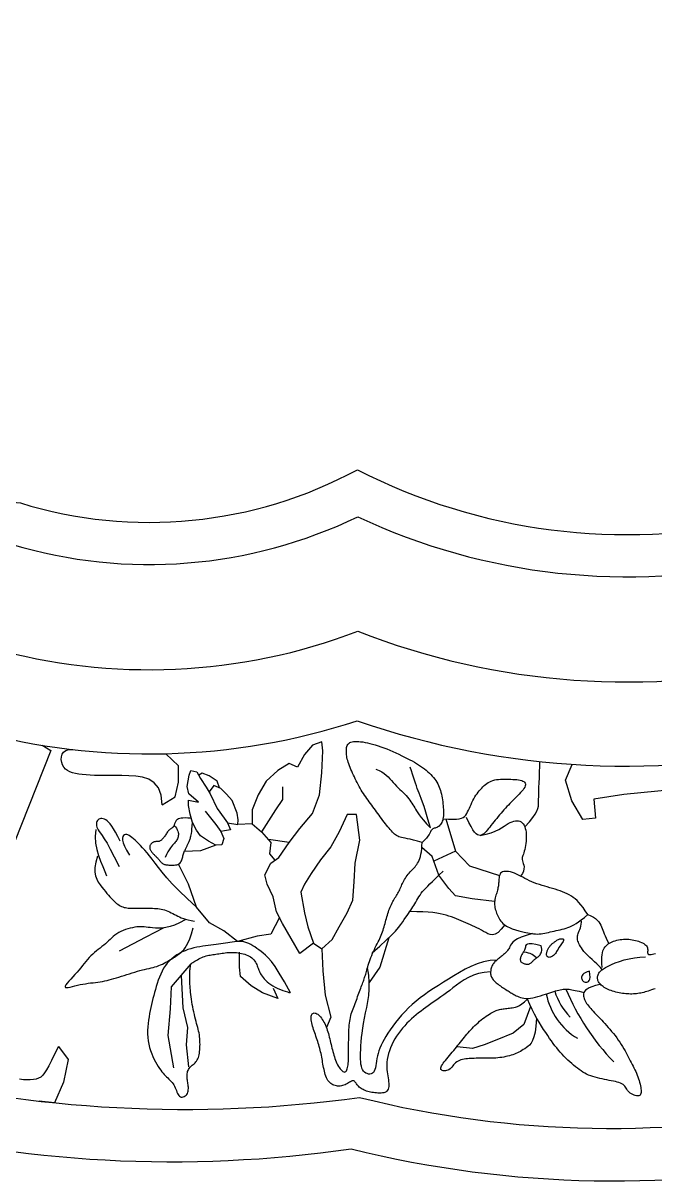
# Model space of a CAD drawing. Extents: x -66030 to 95157, y -13132 to 45879.
# Drawn here: x 25590 to 25891, y 13133 to 13683 of the extents above; entities that cross this region are included whole.
import ezdxf

# ---------------------------------------------------------------- set-up
doc = ezdxf.new("R2010")
doc.units = 0
doc.header["$LTSCALE"] = 100
doc.header["$MEASUREMENT"] = 0
for name, color, linetype in [('3', 11, 'CONTINUOUS'), ('4', 121, 'CONTINUOUS'), ('7', 105, 'CONTINUOUS')]:
    doc.layers.add(name, color=color, linetype=linetype)

# ---------------------------------------------------------------- blocks, each defined once
blk = doc.blocks.new('窗-064')
at = {"layer": '3'}
for points in [[(379.11, 1460.02, 0.125096), (82.51, 1540.83, 0.246226), (-582.47, 1150.55, 0.263392), (-638.54, 530.87, 0.244254), (-189.37, 119.63, 0.094728), (40.45, 107.47, 0.229302), (460.49, 195.21, 0.299851), (744.37, 931.32, 0.257018), (480.15, 1211.55, 0.245877)], [(258.21, 275.66, 0.056171), (374.67, 329.94, 0.100571), (525.28, 505.18, 0.264454), (554.96, 903.36, 0.241063), (298.76, 1092.72, -0.456969), (268.04, 1157.7, 0.370609), (239.49, 1323.16, 0.165573), (66.06, 1355.1, 0.181697), (-310.31, 1189.25, 0.216134), (-501.54, 799.61, 0.12446), (-434.82, 522.55, 0.140784), (-236.16, 321.06, 0.124254), (-143.2, 281.96, 0.146763), (39.28, 286.51, 0.143216)], [(227.97, 381.57, 0.05011), (312.04, 420.63, 0.099746), (431.49, 562.89, 0.267512), (456, 855.31, 0.244076), (277.18, 984.76, -0.494799), (172.3, 1212.21, 0.306539), (173.76, 1233.26, 0.151695), (77.53, 1245.54, 0.187203), (-236.76, 1107.29, 0.218426), (-391.56, 797.3, 0.123451), (-337.83, 574.45, 0.145516), (-174.96, 412.93, 0.15666), (-120.87, 390.01, 0.201741), (39.36, 405.81, 0.174671)]]:
    blk.add_lwpolyline(points, format="xyb", close=True, dxfattribs=at)
for points in [[(18.56, 180.88), (11.95, 175.93), (3.7, 190.23), (0.94, 195.73), (-0.71, 202.87), (-3.46, 208.92), (-4.56, 213.32), (-4.56, 213.32), (-1.81, 218.82), (2.04, 221.57), (7, 228.72), (11.95, 235.31), (18.01, 242.46), (21.31, 251.26), (22.41, 261.71), (22.96, 272.15), (22.41, 276.55), (18.01, 274.9), (14.16, 270.5), (10.85, 264.46), (7, 266.11), (1.49, 262.81), (-4.01, 257.86), (-7.86, 251.26), (-10.62, 244.11), (-10.62, 237.51), (-6.21, 233.67), (-1.81, 228.72), (-2.36, 223.22), (0.12, 220.19)], [(70.12, 228.68), (67.92, 229.32), (66.06, 229.81), (64.5, 230.18), (63.2, 230.45), (62.11, 230.65), (61.19, 230.81), (60.42, 230.96), (59.74, 231.13), (59.13, 231.34), (58.56, 231.6), (58.02, 231.9), (57.51, 232.25), (57.02, 232.66), (56.54, 233.11), (56.04, 233.61), (55.54, 234.17), (55.01, 234.77), (54.45, 235.42), (53.88, 236.11), (53.3, 236.84), (52.7, 237.59), (52.1, 238.37), (51.49, 239.16), (50.89, 239.97), (50.29, 240.78), (49.7, 241.59), (49.11, 242.41), (48.52, 243.22), (47.93, 244.03), (47.35, 244.84), (46.77, 245.64), (46.19, 246.43), (45.61, 247.22), (45.03, 247.99), (44.45, 248.77), (43.89, 249.54), (43.32, 250.32), (42.77, 251.11), (42.23, 251.91), (41.71, 252.73), (41.2, 253.57), (40.7, 254.43), (40.22, 255.3), (39.74, 256.18), (39.28, 257.08), (38.83, 257.98), (38.38, 258.89), (37.95, 259.8), (37.51, 260.71), (37.09, 261.62), (36.68, 262.52), (36.29, 263.41), (35.93, 264.28), (35.59, 265.13), (35.28, 265.96), (35.01, 266.77), (34.79, 267.54), (34.6, 268.28), (34.44, 268.99), (34.32, 269.68), (34.23, 270.34), (34.17, 270.98), (34.14, 271.59), (34.13, 272.18), (34.14, 272.75), (34.18, 273.29), (34.25, 273.81), (34.37, 274.29), (34.54, 274.74), (34.76, 275.15), (35.04, 275.51), (35.4, 275.83), (35.83, 276.09), (36.34, 276.3), (36.93, 276.47), (37.59, 276.58), (38.32, 276.64), (39.12, 276.66), (39.99, 276.63), (40.93, 276.55), (41.94, 276.42), (43.01, 276.24), (44.14, 276.02), (45.33, 275.75), (46.57, 275.43), (47.86, 275.06), (49.19, 274.64), (50.56, 274.17), (51.96, 273.65), (53.39, 273.08), (54.84, 272.48), (56.28, 271.86), (57.71, 271.21), (59.11, 270.56), (60.47, 269.9), (61.79, 269.25), (63.04, 268.62), (64.24, 267.99), (65.38, 267.38), (66.47, 266.77), (67.51, 266.15), (68.5, 265.54), (69.45, 264.91), (70.36, 264.28), (71.24, 263.63), (72.07, 262.97), (72.87, 262.29), (73.62, 261.6), (74.33, 260.9), (74.99, 260.19), (75.61, 259.48), (76.17, 258.75), (76.69, 258.03), (77.15, 257.29), (77.57, 256.54), (77.95, 255.78), (78.29, 255), (78.59, 254.19), (78.86, 253.37), (79.1, 252.51), (79.32, 251.63), (79.51, 250.72), (79.68, 249.8), (79.82, 248.86), (79.95, 247.93), (80.05, 247.01), (80.14, 246.1), (80.21, 245.22), (80.26, 244.36), (80.3, 243.54), (80.31, 242.75), (80.3, 241.99), (80.26, 241.27), (80.19, 240.58), (80.08, 239.92), (79.93, 239.31), (79.75, 238.72), (79.52, 238.18), (79.26, 237.68), (78.97, 237.23), (78.65, 236.82), (78.31, 236.47), (77.94, 236.17), (77.55, 235.93), (77.15, 235.76), (76.75, 235.62), (76.34, 235.5), (75.94, 235.39), (75.56, 235.26), (75.2, 235.09), (74.88, 234.86), (74.59, 234.55), (74.35, 234.15), (74.11, 233.65), (73.83, 233.06), (73.45, 232.37), (72.94, 231.58), (72.25, 230.71), (71.32, 229.74), (70.12, 228.68)], [(-110.49, 274.86), (-106.4, 272.31), (-169.02, 114.98)], [(-53.38, 246.55), (-53.86, 251.12), (-55.2, 254.56), (-57.24, 257.03), (-59.83, 258.68), (-62.8, 259.68), (-66.02, 260.19), (-69.31, 260.38), (-72.54, 260.41), (-75.56, 260.41), (-78.36, 260.42), (-80.97, 260.44), (-83.38, 260.48), (-85.62, 260.54), (-87.7, 260.63), (-89.63, 260.76), (-91.43, 260.92), (-93.11, 261.14), (-94.65, 261.43), (-96.06, 261.8), (-97.32, 262.27), (-98.44, 262.85), (-99.39, 263.57), (-100.17, 264.45), (-100.78, 265.49), (-101.19, 266.7), (-101.39, 268.01), (-101.33, 269.33), (-100.97, 270.56), (-100.29, 271.62), (-99.23, 272.41), (-97.78, 272.84), (-95.88, 272.83)], [(-53.38, 246.55), (-47.21, 250.4), (-45.67, 257.33), (-45.67, 265.03), (-51.62, 270.85)], [(74.07, 235.6), (72.91, 239.76), (71.92, 243.1), (71.08, 245.77), (70.36, 247.87), (69.73, 249.54), (69.19, 250.89), (68.71, 252.07), (68.26, 253.17), (67.83, 254.32), (67.41, 255.54), (66.98, 256.83), (66.54, 258.19), (66.07, 259.63), (65.58, 261.15), (65.04, 262.75), (64.44, 264.45)], [(118.95, 236.15), (121.14, 238.47), (122.78, 240.45), (123.96, 242.15), (124.74, 243.6), (125.22, 244.85), (125.47, 245.93), (125.56, 246.89), (125.57, 247.78), (125.57, 248.62), (125.57, 249.44), (125.58, 250.25), (125.59, 251.05), (125.6, 251.85), (125.62, 252.68), (125.65, 253.52), (125.68, 254.4), (125.73, 255.34), (125.78, 256.36), (125.84, 257.53), (125.91, 258.88), (125.97, 260.47), (126.03, 262.33), (126.09, 264.53), (126.14, 267.1)], [(196.78, 254.51), (166.13, 251.52), (151.87, 249.27), (152.62, 240.28), (146.62, 239.53), (141.36, 248.52), (138.36, 258.27), (141.51, 265.78)], [(-32.95, 243.56), (-27.94, 237.15), (-25.53, 233.94), (-24.13, 230.54), (-25.13, 227.53), (-27.94, 227.33), (-31.35, 229.33), (-35.16, 231.74), (-37.17, 234.54), (-38.97, 238.15), (-40.18, 242.16), (-40.98, 246.16), (-40.98, 248.77), (-36.16, 247.77), (-40.78, 251.77), (-41.58, 255.18), (-40.58, 260.59), (-39.77, 262.79), (-36.97, 262.19), (-35.16, 258.99), (-32.55, 254.98), (-30.55, 251.77), (-27.34, 244.76), (-23.93, 240.15), (-22.32, 237.95), (-20.92, 234.74), (-23.73, 234.14), (-25.53, 233.94)], [(-26.13, 254.62), (-27.34, 257.78), (-31.15, 260.39), (-34.36, 261.59), (-36.06, 260.59)], [(48.18, 263.45), (49.69, 262.89), (50.99, 262.23), (52.13, 261.49), (53.13, 260.67), (54.02, 259.81), (54.84, 258.93), (55.62, 258.03), (56.39, 257.15), (57.18, 256.3), (57.98, 255.47), (58.79, 254.67), (59.59, 253.89), (60.38, 253.12), (61.14, 252.37), (61.87, 251.64), (62.56, 250.91), (63.2, 250.19), (63.79, 249.47), (64.34, 248.75), (64.86, 248.04), (65.34, 247.32), (65.8, 246.6), (66.24, 245.88), (66.66, 245.16), (67.07, 244.43), (67.53, 243.65), (68.09, 242.77), (68.79, 241.77), (69.68, 240.59), (70.83, 239.2), (72.27, 237.55), (74.07, 235.6)], [(80.08, 239.92), (82.69, 239.74), (84.82, 239.67), (86.52, 239.72), (87.85, 239.89), (88.89, 240.17), (89.7, 240.57), (90.34, 241.06), (90.87, 241.67), (91.35, 242.37), (91.8, 243.15), (92.22, 244), (92.63, 244.89), (93.03, 245.82), (93.44, 246.75), (93.85, 247.68), (94.28, 248.59), (94.74, 249.46), (95.22, 250.29), (95.73, 251.08), (96.26, 251.83), (96.8, 252.55), (97.36, 253.23), (97.93, 253.89), (98.51, 254.51), (99.1, 255.11), (99.7, 255.68), (100.31, 256.2), (100.95, 256.69), (101.62, 257.13), (102.32, 257.52), (103.06, 257.86), (103.85, 258.14), (104.68, 258.36), (105.55, 258.53), (106.46, 258.64), (107.4, 258.72), (108.36, 258.76), (109.34, 258.77), (110.34, 258.76), (111.34, 258.74), (112.33, 258.7), (113.32, 258.66), (114.27, 258.6), (115.18, 258.51), (116.03, 258.4), (116.81, 258.26), (117.5, 258.07), (118.08, 257.85), (118.55, 257.57), (118.9, 257.25), (119.14, 256.88), (119.26, 256.47), (119.26, 256.01), (119.16, 255.5), (118.93, 254.96), (118.6, 254.37), (118.16, 253.74), (117.62, 253.07), (117.01, 252.37), (116.33, 251.65), (115.61, 250.92), (114.86, 250.17), (114.1, 249.42), (113.34, 248.66), (112.6, 247.92), (111.87, 247.17), (111.16, 246.43), (110.46, 245.68), (109.77, 244.93), (109.08, 244.17), (108.39, 243.39), (107.7, 242.59), (107, 241.78), (106.3, 240.95), (105.61, 240.11), (104.91, 239.27), (104.23, 238.43), (103.56, 237.6), (102.91, 236.79), (102.29, 236), (101.69, 235.24), (101.11, 234.52), (100.55, 233.86), (100, 233.28), (99.45, 232.79), (98.9, 232.41), (98.34, 232.16), (97.77, 232.04), (97.17, 232.08), (96.54, 232.33), (95.86, 232.82), (95.13, 233.61), (94.32, 234.73), (93.42, 236.24), (92.42, 238.18), (91.32, 240.59)], [(-22.32, 237.95), (-17.51, 237.15), (-17.31, 239.35), (-17.71, 242.56), (-20.12, 248.57), (-22.92, 251.57), (-25.53, 254.38), (-25.53, 254.38), (-28.94, 255.78), (-28.94, 255.78), (-31.12, 252.69)], [(3.7, 255.11), (3.7, 249.06), (0.39, 244.11), (-6.21, 233.67)], [(-73.38, 229.27), (-74.55, 231.55), (-75.61, 233.48), (-76.57, 235.09), (-77.44, 236.41), (-78.24, 237.47), (-78.97, 238.29), (-79.65, 238.93), (-80.3, 239.39), (-80.93, 239.72), (-81.52, 239.93), (-82.09, 240.02), (-82.61, 240.01), (-83.09, 239.89), (-83.52, 239.7), (-83.89, 239.42), (-84.2, 239.07), (-84.44, 238.66), (-84.61, 238.2), (-84.7, 237.69), (-84.71, 237.14), (-84.63, 236.55), (-84.46, 235.93), (-84.2, 235.29), (-83.84, 234.63), (-83.36, 233.93), (-82.75, 233.08), (-81.96, 231.94), (-80.94, 230.38), (-79.67, 228.26), (-78.11, 225.45), (-76.2, 221.79), (-73.93, 217.17)], [(-39.57, 240.15), (-41.16, 240.26), (-42.47, 240.3), (-43.55, 240.26), (-44.42, 240.16), (-45.11, 240.02), (-45.65, 239.82), (-46.08, 239.59), (-46.43, 239.34), (-46.72, 239.06), (-46.96, 238.76), (-47.15, 238.46), (-47.32, 238.16), (-47.45, 237.86), (-47.56, 237.57), (-47.65, 237.3), (-47.73, 237.05), (-47.8, 236.82), (-47.87, 236.62), (-47.95, 236.45), (-48.03, 236.28), (-48.12, 236.14), (-48.22, 236), (-48.35, 235.87), (-48.5, 235.75), (-48.68, 235.62), (-48.88, 235.49), (-49.1, 235.35), (-49.34, 235.19), (-49.59, 235.01), (-49.84, 234.81), (-50.11, 234.58), (-50.37, 234.31), (-50.63, 234), (-50.89, 233.66), (-51.15, 233.3), (-51.41, 232.91), (-51.67, 232.52), (-51.92, 232.12), (-52.18, 231.72), (-52.45, 231.34), (-52.71, 230.97), (-52.98, 230.63), (-53.25, 230.31), (-53.52, 230.02), (-53.8, 229.77), (-54.08, 229.55), (-54.37, 229.37), (-54.65, 229.23), (-54.94, 229.14), (-55.23, 229.09), (-55.53, 229.06), (-55.83, 229.05), (-56.12, 229.05), (-56.42, 229.04), (-56.72, 229.01), (-57.03, 228.97), (-57.33, 228.89), (-57.62, 228.78), (-57.91, 228.64), (-58.18, 228.47), (-58.43, 228.28), (-58.66, 228.07), (-58.86, 227.84), (-59.03, 227.6), (-59.16, 227.34), (-59.26, 227.07), (-59.32, 226.8), (-59.34, 226.52), (-59.34, 226.23), (-59.3, 225.94), (-59.23, 225.65), (-59.13, 225.36), (-59.01, 225.07), (-58.85, 224.79), (-58.68, 224.51), (-58.48, 224.23), (-58.27, 223.96), (-58.05, 223.69), (-57.81, 223.42), (-57.56, 223.16), (-57.31, 222.9), (-57.05, 222.63), (-56.79, 222.37), (-56.52, 222.11), (-56.25, 221.84), (-55.99, 221.56), (-55.72, 221.28), (-55.45, 220.99), (-55.19, 220.68), (-54.93, 220.37), (-54.67, 220.06), (-54.41, 219.75), (-54.14, 219.46), (-53.87, 219.18), (-53.6, 218.93), (-53.31, 218.72), (-53.02, 218.53), (-52.71, 218.38), (-52.38, 218.26), (-52.02, 218.17), (-51.63, 218.09), (-51.2, 218.03), (-50.73, 217.99), (-50.21, 217.95), (-49.63, 217.91), (-49.01, 217.89), (-48.38, 217.89), (-47.74, 217.91), (-47.11, 217.97), (-46.51, 218.07), (-45.97, 218.23), (-45.49, 218.45), (-45.09, 218.73), (-44.77, 219.07), (-44.5, 219.47), (-44.29, 219.9), (-44.11, 220.37), (-43.96, 220.85), (-43.82, 221.35), (-43.69, 221.85), (-43.54, 222.35), (-43.39, 222.84), (-43.24, 223.32), (-43.08, 223.78), (-42.91, 224.22), (-42.75, 224.65), (-42.58, 225.05), (-42.42, 225.43), (-42.25, 225.78), (-42.1, 226.1), (-41.94, 226.41), (-41.78, 226.71), (-41.63, 227), (-41.48, 227.28), (-41.33, 227.57), (-41.18, 227.87), (-41.03, 228.17), (-40.88, 228.49), (-40.73, 228.83), (-40.58, 229.17), (-40.44, 229.54), (-40.3, 229.91), (-40.16, 230.31), (-40.03, 230.72), (-39.9, 231.16), (-39.77, 231.65), (-39.64, 232.24), (-39.52, 232.98), (-39.39, 233.89), (-39.26, 235.03), (-39.12, 236.44), (-38.97, 238.15)], [(-47.8, 236.75), (-47.13, 236.07), (-46.61, 235.4), (-46.23, 234.74), (-45.97, 234.1), (-45.81, 233.47), (-45.74, 232.87), (-45.74, 232.3), (-45.79, 231.77), (-45.89, 231.28), (-46.02, 230.82), (-46.19, 230.38), (-46.4, 229.96), (-46.65, 229.55), (-46.94, 229.14), (-47.27, 228.73), (-47.65, 228.3), (-48.06, 227.84), (-48.52, 227.34), (-49.01, 226.75), (-49.55, 226.05), (-50.11, 225.21), (-50.72, 224.19), (-51.35, 222.97), (-52.01, 221.52)], [(-10.62, 237.51), (-17.51, 237.15)], [(22.41, 178.13), (27.37, 182.53), (30.67, 188.58), (34.52, 195.18), (37.28, 201.22), (37.83, 210.02), (38.38, 218.82), (40.58, 229.82), (38.93, 241.91), (34.52, 241.91), (30.67, 233.67), (26.82, 226.52), (21.86, 220.47), (17.46, 213.87), (14.16, 208.92), (12.5, 205.07), (12.5, 205.07), (14.16, 195.18), (15.81, 188.58), (18.56, 180.88), (22.41, 178.13), (22.96, 167.68), (24.06, 156.14), (26.82, 145.69), (24.64, 140.67)], [(81.39, 239.83), (85.98, 224.6), (92.65, 217.49), (106.98, 213)], [(97.77, 232.04), (100.6, 232.63), (102.98, 233.31), (104.96, 234.05), (106.61, 234.82), (107.98, 235.59), (109.15, 236.33), (110.17, 237.02), (111.11, 237.63), (112.02, 238.13), (112.9, 238.52), (113.74, 238.79), (114.55, 238.95), (115.31, 239), (116.02, 238.93), (116.68, 238.75), (117.27, 238.44), (117.79, 238.03), (118.24, 237.5), (118.63, 236.87), (118.95, 236.15), (119.21, 235.34), (119.41, 234.47), (119.56, 233.52), (119.64, 232.52), (119.67, 231.47), (119.65, 230.39), (119.58, 229.31), (119.47, 228.23), (119.33, 227.19), (119.16, 226.2), (118.96, 225.28), (118.75, 224.45), (118.52, 223.72), (118.3, 223.09), (118.09, 222.52), (117.91, 221.99), (117.78, 221.5), (117.71, 221), (117.72, 220.49), (117.82, 219.93), (118.02, 219.31), (118.26, 218.63), (118.47, 217.87), (118.61, 217.02), (118.58, 216.09), (118.35, 215.06), (117.83, 213.92), (116.96, 212.67)], [(-84.94, 234.76), (-85.27, 231.52), (-85.09, 228.39), (-84.53, 225.39), (-83.7, 222.53), (-82.71, 219.83), (-81.68, 217.29), (-80.74, 214.93), (-79.98, 212.77)], [(-37.04, 197.93), (-41.6, 202.03), (-45.42, 205.7), (-48.61, 208.98), (-51.24, 211.9), (-53.42, 214.49), (-55.23, 216.79), (-56.78, 218.83), (-58.14, 220.65), (-59.41, 222.28), (-60.59, 223.73), (-61.7, 225.03), (-62.74, 226.18), (-63.72, 227.22), (-64.63, 228.14), (-65.5, 228.97), (-66.31, 229.72), (-67.08, 230.41), (-67.81, 231.03), (-68.49, 231.55), (-69.14, 231.98), (-69.74, 232.28), (-70.3, 232.45), (-70.83, 232.47), (-71.31, 232.34), (-71.75, 232.02), (-72.09, 231.5), (-72.28, 230.76), (-72.26, 229.75), (-71.97, 228.47), (-71.37, 226.88), (-70.39, 224.95), (-68.97, 222.67)], [(-27.94, 227.33), (-35.17, 224.75), (-42.83, 224.44)], [(7, 228.72), (-2.96, 230.01)], [(102.72, 167.11), (99.74, 166.9), (97.01, 166.36), (94.52, 165.54), (92.25, 164.51), (90.16, 163.33), (88.25, 162.07), (86.47, 160.77), (84.83, 159.52), (83.28, 158.35), (81.82, 157.27), (80.43, 156.26), (79.11, 155.32), (77.84, 154.42), (76.62, 153.56), (75.42, 152.72), (74.25, 151.9), (73.08, 151.08), (71.92, 150.25), (70.77, 149.41), (69.63, 148.55), (68.5, 147.67), (67.37, 146.76), (66.25, 145.82), (65.14, 144.83), (64.04, 143.8), (62.96, 142.72), (61.9, 141.59), (60.87, 140.42), (59.88, 139.21), (58.93, 137.95), (58.05, 136.65), (57.22, 135.32), (56.47, 133.94), (55.79, 132.54), (55.18, 131.12), (54.66, 129.71), (54.22, 128.3), (53.87, 126.92), (53.6, 125.58), (53.43, 124.29), (53.35, 123.06), (53.34, 121.88), (53.4, 120.77), (53.51, 119.7), (53.65, 118.68), (53.81, 117.71), (53.96, 116.77), (54.1, 115.87), (54.21, 115), (54.28, 114.18), (54.3, 113.4), (54.27, 112.67), (54.18, 112.01), (54.01, 111.42), (53.76, 110.91), (53.43, 110.48), (53, 110.15), (52.5, 109.9), (51.92, 109.73), (51.29, 109.62), (50.61, 109.57), (49.91, 109.56), (49.18, 109.59), (48.46, 109.64), (47.73, 109.71), (47.02, 109.8), (46.32, 109.9), (45.64, 110.03), (44.98, 110.17), (44.34, 110.34), (43.73, 110.53), (43.15, 110.73), (42.59, 110.97), (42.07, 111.22), (41.58, 111.5), (41.12, 111.8), (40.7, 112.11), (40.3, 112.45), (39.94, 112.81), (39.61, 113.18), (39.3, 113.56), (39.02, 113.94), (38.76, 114.31), (38.5, 114.65), (38.23, 114.94), (37.96, 115.16), (37.66, 115.31), (37.33, 115.36), (36.96, 115.31), (36.56, 115.17), (36.12, 114.96), (35.65, 114.69), (35.16, 114.39), (34.64, 114.09), (34.1, 113.79), (33.54, 113.51), (32.96, 113.28), (32.37, 113.1), (31.78, 112.97), (31.18, 112.89), (30.58, 112.86), (29.98, 112.89), (29.39, 112.96), (28.82, 113.09), (28.26, 113.28), (27.71, 113.52), (27.19, 113.82), (26.7, 114.18), (26.23, 114.59), (25.79, 115.07), (25.39, 115.61), (25.02, 116.21), (24.7, 116.87), (24.4, 117.58), (24.14, 118.34), (23.91, 119.14), (23.7, 119.97), (23.51, 120.81), (23.33, 121.67), (23.17, 122.52), (23.01, 123.37), (22.87, 124.21), (22.72, 125.05), (22.57, 125.88), (22.42, 126.7), (22.26, 127.53), (22.09, 128.35), (21.91, 129.17), (21.71, 129.99), (21.5, 130.81), (21.27, 131.63), (21.03, 132.45), (20.78, 133.27), (20.52, 134.1), (20.25, 134.92), (19.97, 135.74), (19.68, 136.56), (19.39, 137.38), (19.1, 138.19), (18.82, 139), (18.55, 139.8), (18.3, 140.59), (18.06, 141.37), (17.86, 142.14), (17.69, 142.88), (17.55, 143.61), (17.45, 144.3), (17.4, 144.95), (17.39, 145.54), (17.43, 146.08), (17.53, 146.54), (17.69, 146.93), (17.91, 147.24), (18.19, 147.46), (18.51, 147.59), (18.87, 147.64), (19.26, 147.61), (19.68, 147.49), (20.12, 147.29), (20.56, 147.02), (21, 146.66), (21.44, 146.24), (21.87, 145.75), (22.29, 145.2), (22.71, 144.6), (23.1, 143.95), (23.48, 143.27), (23.84, 142.56), (24.18, 141.82), (24.49, 141.06), (24.79, 140.28), (25.07, 139.48), (25.33, 138.67), (25.57, 137.84), (25.81, 137.01), (26.04, 136.16), (26.25, 135.3), (26.46, 134.44), (26.67, 133.57), (26.88, 132.71), (27.08, 131.84), (27.29, 130.97), (27.5, 130.11), (27.72, 129.26), (27.95, 128.41), (28.18, 127.57), (28.43, 126.75), (28.7, 125.94), (28.99, 125.15), (29.3, 124.39), (29.63, 123.65), (30, 122.94), (30.39, 122.26), (30.81, 121.63), (31.24, 121.06), (31.67, 120.56), (32.1, 120.15), (32.52, 119.84), (32.92, 119.64), (33.28, 119.57), (33.61, 119.64), (33.9, 119.84), (34.16, 120.16), (34.38, 120.57), (34.57, 121.08), (34.73, 121.67), (34.86, 122.32), (34.97, 123.03), (35.05, 123.77), (35.12, 124.55), (35.16, 125.37), (35.19, 126.21), (35.21, 127.09), (35.22, 127.99), (35.22, 128.91), (35.22, 129.84), (35.22, 130.8), (35.22, 131.77), (35.23, 132.75), (35.23, 133.74), (35.24, 134.74), (35.26, 135.74), (35.28, 136.75), (35.31, 137.76), (35.34, 138.77), (35.39, 139.77), (35.45, 140.77), (35.53, 141.76), (35.63, 142.73), (35.75, 143.68), (35.89, 144.6), (36.07, 145.5), (36.27, 146.37), (36.5, 147.22), (36.76, 148.04), (37.03, 148.85), (37.33, 149.65), (37.63, 150.45), (37.94, 151.26), (38.26, 152.07), (38.57, 152.9), (38.89, 153.73), (39.2, 154.58), (39.51, 155.42), (39.82, 156.25), (40.12, 157.07), (40.41, 157.86), (40.7, 158.64), (40.98, 159.38), (41.25, 160.09), (41.51, 160.78), (41.77, 161.43), (42, 162.07), (42.23, 162.68), (42.44, 163.28), (42.64, 163.86), (42.82, 164.42), (42.99, 164.97), (43.16, 165.53), (43.32, 166.11), (43.49, 166.7), (43.67, 167.34), (43.86, 168.01), (44.07, 168.74), (44.31, 169.53), (44.56, 170.37), (44.84, 171.25), (45.15, 172.17), (45.48, 173.11), (45.83, 174.07), (46.2, 175.02), (46.6, 175.98), (47.02, 176.92), (47.46, 177.84), (47.91, 178.75), (48.36, 179.64), (48.81, 180.52), (49.24, 181.38), (49.66, 182.22), (50.06, 183.05), (50.42, 183.86), (50.76, 184.66), (51.07, 185.45), (51.35, 186.24), (51.62, 187.02), (51.87, 187.8), (52.11, 188.58), (52.33, 189.36), (52.55, 190.16), (52.76, 190.95), (52.97, 191.75), (53.19, 192.55), (53.4, 193.35), (53.62, 194.13), (53.86, 194.91), (54.1, 195.68), (54.36, 196.43), (54.64, 197.16), (54.93, 197.87), (55.23, 198.57), (55.54, 199.25), (55.87, 199.9), (56.2, 200.54), (56.55, 201.15), (56.9, 201.74), (57.25, 202.31), (57.61, 202.86), (57.96, 203.41), (58.3, 203.96), (58.63, 204.5), (58.95, 205.05), (59.24, 205.61), (59.52, 206.19), (59.78, 206.78), (60.03, 207.38), (60.28, 207.99), (60.53, 208.61), (60.81, 209.23), (61.11, 209.86), (61.44, 210.49), (61.8, 211.12), (62.2, 211.75), (62.63, 212.37), (63.08, 212.98), (63.54, 213.57), (64.02, 214.14), (64.5, 214.69), (64.98, 215.21), (65.45, 215.7), (65.91, 216.17), (66.36, 216.65), (66.79, 217.13), (67.22, 217.64), (67.62, 218.19), (68.02, 218.79), (68.39, 219.46), (68.74, 220.21), (69.07, 221.06), (69.36, 222.01), (69.62, 223.07), (69.83, 224.26), (69.98, 225.59), (70.08, 227.05), (70.12, 228.68)], [(104.63, 200.64), (93.99, 201.93), (85.98, 203.27), (82.86, 206.82), (78.17, 213.13), (74.86, 221.93), (70.03, 226.32)], [(-84.11, 222.12), (-84.99, 219.24), (-85.39, 216.75), (-85.41, 214.6), (-85.1, 212.75), (-84.54, 211.16), (-83.8, 209.77), (-82.96, 208.53), (-82.09, 207.41), (-81.25, 206.36), (-80.45, 205.37), (-79.69, 204.45), (-78.96, 203.59), (-78.26, 202.79), (-77.59, 202.06), (-76.94, 201.38), (-76.31, 200.77), (-75.7, 200.21), (-75.1, 199.72), (-74.51, 199.27), (-73.93, 198.89), (-73.34, 198.55), (-72.75, 198.27), (-72.15, 198.03), (-71.54, 197.83), (-70.91, 197.68), (-70.27, 197.57), (-69.6, 197.49), (-68.93, 197.43), (-68.23, 197.4), (-67.51, 197.38), (-66.78, 197.38), (-66.04, 197.38), (-65.27, 197.38), (-64.49, 197.38), (-63.7, 197.38), (-62.89, 197.38), (-62.08, 197.38), (-61.26, 197.38), (-60.44, 197.38), (-59.61, 197.38), (-58.79, 197.37), (-57.96, 197.37), (-57.14, 197.35), (-56.32, 197.31), (-55.51, 197.24), (-54.7, 197.14), (-53.89, 197.01), (-53.1, 196.83), (-52.31, 196.59), (-51.53, 196.32), (-50.75, 196), (-49.98, 195.66), (-49.2, 195.28), (-48.43, 194.89), (-47.65, 194.49), (-46.86, 194.08), (-46.06, 193.66), (-45.23, 193.26), (-44.34, 192.87), (-43.36, 192.5), (-42.28, 192.15), (-41.07, 191.83), (-39.7, 191.56), (-38.14, 191.33)], [(85.98, 224.6), (75.68, 219.74)], [(2.32, 192.98), (-1.85, 185.13), (-8.2, 184.08), (-17.58, 181.6), (-24.06, 186.72), (-30.94, 190.42), (-37.04, 197.93), (-40.98, 208.9), (-45.73, 218.34)], [(46.35, 176.15), (50.1, 179.4), (53.14, 182.19), (55.56, 184.56), (57.46, 186.57), (58.92, 188.27), (60.05, 189.72), (60.95, 190.98), (61.69, 192.08), (62.38, 193.09), (63.02, 194.02), (63.63, 194.89), (64.2, 195.71), (64.73, 196.49), (65.25, 197.26), (65.74, 198.02), (66.22, 198.78), (66.69, 199.56), (67.16, 200.36), (67.63, 201.18), (68.12, 202), (68.63, 202.83), (69.18, 203.66), (69.77, 204.49), (70.41, 205.31), (71.11, 206.12), (71.9, 206.97), (72.8, 207.89), (73.85, 208.93), (75.08, 210.12), (76.51, 211.5), (78.17, 213.13), (80.09, 215.04)], [(148.92, 194.38), (147.74, 196.21), (146.66, 197.76), (145.66, 199.08), (144.72, 200.18), (143.82, 201.11), (142.93, 201.89), (142.03, 202.57), (141.11, 203.17), (140.13, 203.73), (139.11, 204.25), (138.05, 204.73), (136.94, 205.19), (135.8, 205.62), (134.63, 206.03), (133.43, 206.42), (132.2, 206.8), (130.95, 207.16), (129.69, 207.53), (128.43, 207.89), (127.17, 208.27), (125.92, 208.65), (124.68, 209.07), (123.48, 209.51), (122.3, 209.98), (121.17, 210.49), (120.07, 211.03), (119.01, 211.59), (117.97, 212.14), (116.96, 212.67), (115.98, 213.18), (115.01, 213.64), (114.05, 214.05), (113.11, 214.38), (112.2, 214.64), (111.31, 214.82), (110.48, 214.91), (109.71, 214.92), (109.01, 214.83), (108.4, 214.65), (107.9, 214.37), (107.5, 214), (107.19, 213.53), (106.98, 213), (106.82, 212.41), (106.72, 211.79), (106.66, 211.15), (106.61, 210.5), (106.58, 209.87), (106.53, 209.27), (106.47, 208.69), (106.4, 208.13), (106.32, 207.58), (106.21, 207.03), (106.1, 206.49), (105.96, 205.94), (105.81, 205.37), (105.63, 204.78), (105.45, 204.18), (105.26, 203.56), (105.08, 202.92), (104.91, 202.28), (104.77, 201.63), (104.66, 200.97), (104.6, 200.32), (104.58, 199.66), (104.61, 199), (104.69, 198.34), (104.8, 197.68), (104.95, 197.02), (105.14, 196.36), (105.35, 195.7), (105.59, 195.04), (105.84, 194.38), (106.13, 193.73), (106.44, 193.09), (106.78, 192.46), (107.16, 191.85), (107.58, 191.27), (108.04, 190.72), (108.56, 190.21), (109.12, 189.74), (109.72, 189.3), (110.34, 188.91), (110.99, 188.55), (111.64, 188.23), (112.28, 187.94), (112.91, 187.69), (113.5, 187.46), (114.06, 187.27), (114.6, 187.11), (115.11, 186.96), (115.64, 186.82), (116.17, 186.69), (116.74, 186.55), (117.35, 186.41), (118.01, 186.26), (118.75, 186.08), (119.54, 185.9), (120.39, 185.71), (121.27, 185.54), (122.18, 185.39), (123.1, 185.27), (124.03, 185.19), (124.94, 185.16), (125.84, 185.19), (126.72, 185.27), (127.59, 185.39), (128.46, 185.56), (129.33, 185.74), (130.2, 185.94), (131.08, 186.16), (131.98, 186.37), (132.9, 186.57), (133.83, 186.77), (134.77, 186.97), (135.73, 187.18), (136.68, 187.4), (137.63, 187.65), (138.58, 187.92), (139.51, 188.23), (140.44, 188.59), (141.38, 189.01), (142.36, 189.52), (143.41, 190.15), (144.56, 190.93), (145.85, 191.88), (147.29, 193.02), (148.92, 194.38)], [(109.42, 189.52), (107.79, 187.38), (106.31, 185.95), (104.95, 185.14), (103.7, 184.83), (102.54, 184.91), (101.44, 185.27), (100.39, 185.81), (99.35, 186.41), (98.32, 187), (97.29, 187.54), (96.25, 188.05), (95.21, 188.55), (94.16, 189.02), (93.11, 189.49), (92.05, 189.95), (90.98, 190.42), (89.9, 190.9), (88.8, 191.38), (87.69, 191.86), (86.54, 192.34), (85.36, 192.81), (84.15, 193.26), (82.89, 193.68), (81.58, 194.09), (80.21, 194.46), (78.73, 194.79), (77.08, 195.08), (75.21, 195.33), (73.05, 195.53), (70.54, 195.68), (67.64, 195.77), (64.27, 195.8)], [(148.92, 194.38), (150.4, 193.81), (151.63, 193.16), (152.64, 192.47), (153.46, 191.73), (154.12, 190.96), (154.65, 190.18), (155.08, 189.39), (155.44, 188.6), (155.76, 187.82), (156.06, 187.03), (156.37, 186.21), (156.72, 185.32), (157.12, 184.35), (157.6, 183.26), (158.19, 182.02), (158.91, 180.61)], [(-42.55, 191.88), (-45.13, 190.44), (-47.51, 189.38), (-49.7, 188.66), (-51.7, 188.21), (-53.52, 187.98), (-55.17, 187.91), (-56.64, 187.96), (-57.96, 188.07), (-59.13, 188.19), (-60.17, 188.31), (-61.12, 188.42), (-62, 188.5), (-62.85, 188.56), (-63.69, 188.58), (-64.56, 188.56), (-65.48, 188.49), (-66.49, 188.35), (-67.55, 188.16), (-68.67, 187.91), (-69.8, 187.6), (-70.93, 187.24), (-72.04, 186.82), (-73.11, 186.35), (-74.11, 185.83), (-75.03, 185.25), (-75.89, 184.64), (-76.69, 183.99), (-77.45, 183.31), (-78.19, 182.61), (-78.92, 181.91), (-79.67, 181.21), (-80.44, 180.51), (-81.25, 179.83), (-82.1, 179.16), (-82.96, 178.49), (-83.85, 177.81), (-84.73, 177.11), (-85.61, 176.39), (-86.48, 175.63), (-87.32, 174.83), (-88.13, 173.98), (-88.92, 173.08), (-89.7, 172.14), (-90.49, 171.17), (-91.29, 170.15), (-92.12, 169.11), (-93, 168.04), (-93.93, 166.95), (-94.92, 165.85), (-95.93, 164.75), (-96.9, 163.7), (-97.8, 162.71), (-98.57, 161.82), (-99.17, 161.05), (-99.53, 160.43), (-99.62, 159.99), (-99.39, 159.74), (-98.88, 159.67), (-98.14, 159.74), (-97.2, 159.92), (-96.1, 160.17), (-94.91, 160.48), (-93.65, 160.79), (-92.37, 161.09), (-91.11, 161.34), (-89.87, 161.55), (-88.66, 161.72), (-87.47, 161.88), (-86.3, 162.02), (-85.16, 162.16), (-84.03, 162.3), (-82.92, 162.46), (-81.82, 162.64), (-80.74, 162.86), (-79.66, 163.09), (-78.57, 163.35), (-77.47, 163.64), (-76.35, 163.96), (-75.2, 164.29), (-74.02, 164.66), (-72.79, 165.05), (-71.54, 165.46), (-70.26, 165.87), (-68.98, 166.29), (-67.71, 166.69), (-66.44, 167.08), (-65.21, 167.45), (-64.02, 167.78), (-62.87, 168.06), (-61.77, 168.32), (-60.72, 168.56), (-59.7, 168.78), (-58.72, 169.01), (-57.77, 169.24), (-56.85, 169.5), (-55.94, 169.79), (-55.06, 170.12), (-54.19, 170.49), (-53.35, 170.88), (-52.52, 171.29), (-51.73, 171.72), (-50.96, 172.15), (-50.22, 172.58), (-49.52, 173), (-48.85, 173.4), (-48.2, 173.8), (-47.58, 174.19), (-46.97, 174.6), (-46.36, 175.01), (-45.76, 175.45), (-45.15, 175.92), (-44.52, 176.44), (-43.87, 177), (-43.2, 177.69), (-42.51, 178.55), (-41.8, 179.67), (-41.06, 181.11), (-40.29, 182.94), (-39.51, 185.22), (-38.69, 188.03)], [(-52.61, 188.09), (-61.26, 183.63), (-73.93, 177.03)], [(155.62, 168.07), (155.48, 168.61), (154.99, 169.3), (154.23, 170.11), (153.28, 171.02), (152.19, 172), (151.04, 173.01), (149.9, 174.03), (148.84, 175.03), (147.9, 175.98), (147.11, 176.88), (146.43, 177.73), (145.87, 178.53), (145.4, 179.28), (145.02, 179.98), (144.7, 180.64), (144.46, 181.24), (144.26, 181.8), (144.11, 182.32), (144.01, 182.82), (143.96, 183.3), (143.97, 183.78), (144.04, 184.28), (144.16, 184.79), (144.34, 185.35), (144.57, 185.94), (144.84, 186.59), (145.12, 187.3), (145.39, 188.07), (145.62, 188.9), (145.79, 189.81), (145.87, 190.8), (145.85, 191.88)], [(7.55, 157.24), (4.69, 162.42), (2.26, 166.51), (0.21, 169.68), (-1.53, 172.06), (-3, 173.82), (-4.28, 175.1), (-5.4, 176.06), (-6.44, 176.85), (-7.44, 177.59), (-8.42, 178.31), (-9.38, 178.99), (-10.32, 179.61), (-11.26, 180.17), (-12.2, 180.65), (-13.15, 181.04), (-14.1, 181.34), (-15.08, 181.53), (-16.06, 181.62), (-17.07, 181.62), (-18.08, 181.57), (-19.11, 181.46), (-20.16, 181.31), (-21.21, 181.15), (-22.27, 180.97), (-23.34, 180.8), (-24.43, 180.64), (-25.53, 180.49), (-26.66, 180.33), (-27.81, 180.17), (-29, 180.02), (-30.23, 179.86), (-31.5, 179.69), (-32.81, 179.51), (-34.16, 179.31), (-35.55, 179.09), (-36.95, 178.83), (-38.36, 178.52), (-39.77, 178.16), (-41.17, 177.73), (-42.56, 177.22), (-43.91, 176.64), (-45.23, 175.97), (-46.51, 175.21), (-47.73, 174.37), (-48.89, 173.44), (-49.98, 172.43), (-50.99, 171.32), (-51.91, 170.13), (-52.74, 168.85), (-53.48, 167.5), (-54.15, 166.09), (-54.75, 164.64), (-55.29, 163.16), (-55.78, 161.67), (-56.24, 160.19), (-56.66, 158.72), (-57.07, 157.29), (-57.46, 155.88), (-57.83, 154.48), (-58.19, 153.09), (-58.53, 151.69), (-58.84, 150.28), (-59.15, 148.83), (-59.43, 147.34), (-59.69, 145.8), (-59.93, 144.22), (-60.12, 142.61), (-60.27, 140.98), (-60.34, 139.34), (-60.35, 137.69), (-60.26, 136.04), (-60.07, 134.42), (-59.78, 132.82), (-59.39, 131.25), (-58.92, 129.74), (-58.39, 128.28), (-57.81, 126.89), (-57.19, 125.58), (-56.57, 124.36), (-55.94, 123.24), (-55.33, 122.23), (-54.74, 121.31), (-54.15, 120.49), (-53.58, 119.74), (-53.02, 119.06), (-52.46, 118.43), (-51.91, 117.84), (-51.36, 117.28), (-50.81, 116.74), (-50.26, 116.21), (-49.73, 115.68), (-49.22, 115.14), (-48.74, 114.59), (-48.28, 114.02), (-47.87, 113.42), (-47.5, 112.79), (-47.18, 112.12), (-46.9, 111.43), (-46.64, 110.74), (-46.39, 110.06), (-46.14, 109.44), (-45.86, 108.87), (-45.56, 108.4), (-45.21, 108.03), (-44.8, 107.78), (-44.35, 107.65), (-43.88, 107.64), (-43.4, 107.73), (-42.92, 107.91), (-42.47, 108.18), (-42.07, 108.53), (-41.72, 108.94), (-41.45, 109.42), (-41.25, 109.94), (-41.11, 110.5), (-41.02, 111.1), (-40.98, 111.7), (-40.99, 112.32), (-41.02, 112.93), (-41.08, 113.52), (-41.16, 114.1), (-41.24, 114.65), (-41.33, 115.18), (-41.42, 115.7), (-41.5, 116.21), (-41.57, 116.72), (-41.61, 117.23), (-41.63, 117.74), (-41.61, 118.26), (-41.56, 118.78), (-41.46, 119.3), (-41.33, 119.81), (-41.15, 120.31), (-40.93, 120.79), (-40.66, 121.25), (-40.34, 121.68), (-39.98, 122.08), (-39.57, 122.45), (-39.14, 122.81), (-38.69, 123.17), (-38.25, 123.54), (-37.82, 123.92), (-37.41, 124.34), (-37.04, 124.8), (-36.72, 125.3), (-36.45, 125.86), (-36.22, 126.46), (-36.03, 127.11), (-35.88, 127.8), (-35.75, 128.53), (-35.65, 129.3), (-35.57, 130.11), (-35.51, 130.95), (-35.47, 131.82), (-35.45, 132.71), (-35.46, 133.62), (-35.49, 134.53), (-35.55, 135.45), (-35.64, 136.36), (-35.76, 137.26), (-35.91, 138.15), (-36.1, 139.02), (-36.31, 139.91), (-36.54, 140.8), (-36.79, 141.71), (-37.05, 142.66), (-37.32, 143.64), (-37.59, 144.68), (-37.87, 145.78), (-38.14, 146.92), (-38.4, 148.1), (-38.66, 149.3), (-38.9, 150.51), (-39.13, 151.73), (-39.33, 152.94), (-39.52, 154.12), (-39.68, 155.27), (-39.81, 156.39), (-39.93, 157.46), (-40.02, 158.5), (-40.1, 159.49), (-40.16, 160.44), (-40.21, 161.34), (-40.25, 162.19), (-40.28, 162.98), (-40.3, 163.74), (-40.32, 164.44), (-40.32, 165.11), (-40.32, 165.73), (-40.3, 166.32), (-40.28, 166.88), (-40.25, 167.41), (-40.21, 167.91), (-40.17, 168.38), (-40.12, 168.82), (-40.07, 169.23), (-40.02, 169.6), (-39.97, 169.92), (-39.92, 170.2), (-39.89, 170.43), (-39.85, 170.62), (-39.82, 170.76), (-39.76, 170.88), (-39.68, 170.99), (-39.55, 171.11), (-39.37, 171.24), (-39.12, 171.41), (-38.79, 171.62), (-38.36, 171.89), (-37.86, 172.21), (-37.29, 172.55), (-36.66, 172.92), (-36, 173.29), (-35.31, 173.65), (-34.62, 173.98), (-33.92, 174.28), (-33.24, 174.53), (-32.57, 174.74), (-31.92, 174.91), (-31.26, 175.05), (-30.61, 175.17), (-29.95, 175.27), (-29.28, 175.37), (-28.6, 175.47), (-27.9, 175.58), (-27.19, 175.69), (-26.47, 175.81), (-25.73, 175.92), (-24.99, 176.03), (-24.24, 176.13), (-23.49, 176.22), (-22.73, 176.3), (-21.97, 176.36), (-21.21, 176.4), (-20.45, 176.42), (-19.69, 176.41), (-18.92, 176.38), (-18.15, 176.32), (-17.37, 176.24), (-16.58, 176.11), (-15.79, 175.96), (-14.99, 175.77), (-14.21, 175.54), (-13.45, 175.28), (-12.72, 174.98), (-12.03, 174.63), (-11.38, 174.25), (-10.8, 173.82), (-10.28, 173.36), (-9.83, 172.85), (-9.43, 172.32), (-9.08, 171.77), (-8.77, 171.21), (-8.5, 170.64), (-8.26, 170.07), (-8.05, 169.52), (-7.85, 168.97), (-7.65, 168.44), (-7.45, 167.92), (-7.23, 167.39), (-6.98, 166.85), (-6.69, 166.29), (-6.35, 165.72), (-5.94, 165.12), (-5.45, 164.48), (-4.89, 163.82), (-4.24, 163.15), (-3.5, 162.47), (-2.68, 161.8), (-1.76, 161.14), (-0.76, 160.5), (0.35, 159.89), (1.54, 159.33), (2.77, 158.82), (3.98, 158.37), (5.1, 157.98), (6.08, 157.67), (6.86, 157.43), (7.37, 157.29), (7.55, 157.24)], [(54.35, 183.37), (50.09, 169.48), (45.04, 162.19)], [(122.64, 185.33), (119.64, 184.51), (117.3, 183.69), (115.52, 182.87), (114.22, 182.06), (113.3, 181.28), (112.68, 180.54), (112.25, 179.85), (111.93, 179.22), (111.64, 178.66), (111.36, 178.16), (111.08, 177.72), (110.81, 177.33), (110.53, 176.97), (110.24, 176.63), (109.94, 176.32), (109.63, 176), (109.29, 175.69), (108.93, 175.37), (108.56, 175.06), (108.18, 174.74), (107.79, 174.42), (107.39, 174.11), (107, 173.81), (106.61, 173.51), (106.22, 173.21), (105.85, 172.92), (105.49, 172.63), (105.14, 172.33), (104.81, 172.02), (104.5, 171.7), (104.21, 171.37), (103.95, 171.01), (103.71, 170.62), (103.49, 170.22), (103.3, 169.79), (103.14, 169.35), (103.01, 168.91), (102.9, 168.46), (102.81, 168), (102.76, 167.56), (102.72, 167.11), (102.72, 166.68), (102.75, 166.25), (102.8, 165.83), (102.9, 165.42), (103.02, 165.01), (103.19, 164.61), (103.39, 164.22), (103.63, 163.84), (103.92, 163.46), (104.24, 163.09), (104.59, 162.72), (104.98, 162.35), (105.4, 161.99), (105.85, 161.62), (106.33, 161.25), (106.83, 160.87), (107.36, 160.5), (107.89, 160.13), (108.43, 159.76), (108.98, 159.4), (109.51, 159.05), (110.04, 158.71), (110.54, 158.39), (111.02, 158.09), (111.48, 157.8), (111.93, 157.52), (112.39, 157.25), (112.84, 156.98), (113.32, 156.71), (113.82, 156.43), (114.35, 156.14), (114.92, 155.85), (115.54, 155.55), (116.2, 155.27), (116.93, 155.02), (117.72, 154.81), (118.58, 154.66), (119.52, 154.58), (120.53, 154.59), (121.63, 154.7), (122.79, 154.9), (123.99, 155.16), (125.22, 155.47), (126.45, 155.82), (127.65, 156.2), (128.82, 156.57), (129.92, 156.94), (130.93, 157.28), (131.88, 157.58), (132.75, 157.86), (133.58, 158.12), (134.36, 158.34), (135.11, 158.53), (135.84, 158.69), (136.55, 158.83), (137.28, 158.93), (138.06, 158.98), (138.95, 158.97), (140.02, 158.88), (141.31, 158.69), (142.89, 158.38), (144.8, 157.94), (147.12, 157.34)], [(137.25, 181.54), (136.42, 180.44), (135.75, 179.49), (135.21, 178.67), (134.78, 177.95), (134.43, 177.34), (134.13, 176.8), (133.85, 176.33), (133.57, 175.92), (133.26, 175.54), (132.93, 175.2), (132.59, 174.9), (132.23, 174.64), (131.87, 174.43), (131.52, 174.26), (131.18, 174.15), (130.86, 174.08), (130.57, 174.06), (130.3, 174.1), (130.07, 174.17), (129.87, 174.29), (129.69, 174.44), (129.55, 174.63), (129.45, 174.84), (129.37, 175.08), (129.33, 175.34), (129.33, 175.62), (129.35, 175.91), (129.4, 176.22), (129.48, 176.53), (129.57, 176.85), (129.69, 177.17), (129.82, 177.49), (129.97, 177.81), (130.12, 178.12), (130.29, 178.43), (130.47, 178.73), (130.66, 179.01), (130.86, 179.29), (131.06, 179.55), (131.27, 179.79), (131.48, 180.02), (131.69, 180.23), (131.91, 180.44), (132.14, 180.63), (132.37, 180.82), (132.62, 181.01), (132.87, 181.2), (133.12, 181.39), (133.39, 181.58), (133.68, 181.79), (133.97, 181.98), (134.28, 182.18), (134.6, 182.36), (134.94, 182.52), (135.3, 182.67), (135.67, 182.8), (136.06, 182.89), (136.44, 182.94), (136.79, 182.94), (137.09, 182.86), (137.31, 182.7), (137.43, 182.43), (137.41, 182.05), (137.25, 181.54)], [(155.74, 169.28), (155.61, 171.19), (155.57, 172.81), (155.59, 174.18), (155.7, 175.33), (155.87, 176.29), (156.1, 177.11), (156.39, 177.81), (156.74, 178.42), (157.14, 178.99), (157.59, 179.51), (158.08, 179.99), (158.62, 180.42), (159.2, 180.81), (159.82, 181.16), (160.49, 181.48), (161.19, 181.75), (161.92, 181.99), (162.69, 182.2), (163.48, 182.37), (164.29, 182.5), (165.11, 182.6), (165.95, 182.66), (166.79, 182.68), (167.62, 182.67), (168.45, 182.63), (169.27, 182.55), (170.07, 182.43), (170.86, 182.29), (171.63, 182.12), (172.36, 181.92), (173.08, 181.69), (173.75, 181.45), (174.4, 181.18), (174.99, 180.89), (175.54, 180.57), (176.03, 180.23), (176.46, 179.87), (176.81, 179.48), (177.09, 179.06), (177.28, 178.62), (177.38, 178.14), (177.42, 177.66), (177.41, 177.18), (177.39, 176.73), (177.39, 176.31), (177.43, 175.96), (177.54, 175.67), (177.74, 175.48), (178.06, 175.38), (178.49, 175.38), (179.02, 175.45), (179.65, 175.57), (180.37, 175.73), (181.17, 175.91)], [(181, 159.16), (180.11, 158.87), (179.27, 158.59), (178.47, 158.32), (177.7, 158.07), (176.95, 157.84), (176.23, 157.63), (175.52, 157.43), (174.83, 157.26), (174.14, 157.11), (173.45, 156.97), (172.76, 156.86), (172.06, 156.77), (171.36, 156.7), (170.65, 156.66), (169.93, 156.63), (169.21, 156.63), (168.47, 156.65), (167.71, 156.69), (166.95, 156.75), (166.17, 156.83), (165.39, 156.93), (164.61, 157.06), (163.82, 157.21), (163.04, 157.38), (162.26, 157.57), (161.49, 157.78), (160.73, 158.01), (159.99, 158.26), (159.27, 158.53), (158.58, 158.82), (157.93, 159.13), (157.31, 159.45), (156.74, 159.78), (156.22, 160.14), (155.75, 160.5), (155.32, 160.87), (154.95, 161.25), (154.62, 161.63), (154.34, 162.01), (154.1, 162.39), (153.9, 162.77), (153.75, 163.14), (153.65, 163.51), (153.58, 163.87), (153.55, 164.23), (153.56, 164.6), (153.61, 164.98), (153.7, 165.36), (153.83, 165.76), (153.99, 166.17), (154.23, 166.6), (154.56, 167.05), (155.01, 167.54), (155.62, 168.07), (156.42, 168.63), (157.43, 169.25), (158.69, 169.93), (160.22, 170.65), (162, 171.41), (164, 172.14), (166.2, 172.83), (168.57, 173.43), (171.08, 173.9), (173.71, 174.22), (176.44, 174.33)], [(-0.71, 159.44), (1.49, 154.49), (-5.66, 157.24), (-11.17, 160.54), (-16.12, 164.93), (-16.67, 169.33), (-16.67, 176.48)], [(126.77, 179.53), (124.28, 180.18), (122.42, 180.49), (121.1, 180.51), (120.22, 180.31), (119.69, 179.95), (119.39, 179.47), (119.25, 178.94), (119.16, 178.42), (119.04, 177.95), (118.89, 177.53), (118.7, 177.15), (118.49, 176.8), (118.27, 176.47), (118.04, 176.15), (117.82, 175.83), (117.6, 175.49), (117.4, 175.13), (117.22, 174.76), (117.07, 174.37), (116.96, 173.98), (116.87, 173.6), (116.83, 173.23), (116.84, 172.88), (116.89, 172.56), (117.01, 172.27), (117.17, 172.01), (117.37, 171.79), (117.61, 171.59), (117.88, 171.42), (118.18, 171.27), (118.5, 171.14), (118.83, 171.04), (119.16, 170.95), (119.5, 170.88), (119.84, 170.84), (120.18, 170.82), (120.51, 170.83), (120.83, 170.88), (121.14, 170.96), (121.43, 171.08), (121.69, 171.23), (121.95, 171.43), (122.19, 171.65), (122.43, 171.89), (122.67, 172.15), (122.91, 172.41), (123.16, 172.67), (123.43, 172.93), (123.72, 173.17), (124.02, 173.41), (124.34, 173.64), (124.67, 173.88), (124.99, 174.13), (125.32, 174.39), (125.64, 174.68), (125.96, 174.99), (126.25, 175.33), (126.52, 175.72), (126.75, 176.16), (126.92, 176.67), (127.02, 177.25), (127.04, 177.91), (126.96, 178.67), (126.77, 179.53)], [(118.53, 176.75), (119.71, 176.49), (120.63, 176.27), (121.36, 176.05), (121.97, 175.8), (122.53, 175.5), (123.12, 175.09), (123.8, 174.56), (124.66, 173.86)], [(-39.79, 170.98), (-49.15, 159.99), (-49.7, 149.54), (-50.8, 136.89), (-48.05, 121.5)], [(105.67, 172.77), (102.45, 172.52), (99.33, 171.89), (96.32, 170.95), (93.4, 169.77), (90.58, 168.39), (87.86, 166.89), (85.23, 165.31), (82.7, 163.74), (80.25, 162.2), (77.89, 160.7), (75.61, 159.23), (73.42, 157.76), (71.32, 156.29), (69.3, 154.79), (67.36, 153.26), (65.5, 151.67), (63.72, 150.02), (62.02, 148.31), (60.41, 146.58), (58.9, 144.83), (57.49, 143.09), (56.18, 141.37), (54.98, 139.69), (53.89, 138.07), (52.92, 136.53), (52.06, 135.06), (51.31, 133.65), (50.66, 132.29), (50.1, 130.98), (49.63, 129.7), (49.24, 128.45), (48.93, 127.22), (48.68, 126), (48.48, 124.81), (48.31, 123.68), (48.14, 122.61), (47.95, 121.63), (47.71, 120.76), (47.42, 120.01), (47.03, 119.42), (46.55, 118.99), (45.98, 118.72), (45.35, 118.6), (44.7, 118.63), (44.04, 118.8), (43.4, 119.09), (42.8, 119.52), (42.28, 120.05), (41.86, 120.7), (41.52, 121.46), (41.26, 122.34), (41.08, 123.33), (40.96, 124.45), (40.9, 125.7), (40.89, 127.08), (40.91, 128.59), (40.97, 130.24), (41.06, 132.02), (41.19, 133.93), (41.38, 135.95), (41.62, 138.09), (41.93, 140.34), (42.3, 142.69), (42.76, 145.13), (43.28, 147.67), (43.83, 150.31), (44.34, 153.07), (44.76, 155.96), (45.01, 159), (45.04, 162.19), (44.79, 165.57), (44.19, 169.13)], [(-44.47, 165.48), (-43.65, 150.09), (-41.45, 140.74), (-42, 132.49), (-40.9, 122.05)], [(149.73, 167.51), (148.6, 167.16), (147.71, 166.77), (147.03, 166.36), (146.54, 165.93), (146.21, 165.5), (146.02, 165.06), (145.94, 164.63), (145.96, 164.21), (146.04, 163.82), (146.18, 163.46), (146.37, 163.14), (146.62, 162.85), (146.91, 162.62), (147.25, 162.43), (147.63, 162.31), (148.04, 162.25), (148.47, 162.26), (148.9, 162.38), (149.3, 162.65), (149.64, 163.1), (149.88, 163.77), (150, 164.71), (149.96, 165.94), (149.73, 167.51)], [(154.82, 161.24), (152.65, 160.65), (150.92, 160.07), (149.58, 159.51), (148.58, 158.96), (147.88, 158.42), (147.4, 157.88), (147.12, 157.34), (146.97, 156.8), (146.91, 156.25), (146.93, 155.69), (147.02, 155.13), (147.18, 154.56), (147.4, 153.98), (147.68, 153.4), (148.01, 152.81), (148.39, 152.21), (148.81, 151.6), (149.27, 150.99), (149.78, 150.36), (150.31, 149.73), (150.88, 149.08), (151.48, 148.43), (152.11, 147.76), (152.76, 147.08), (153.43, 146.38), (154.12, 145.67), (154.83, 144.93), (155.56, 144.17), (156.31, 143.38), (157.08, 142.56), (157.86, 141.7), (158.66, 140.8), (159.47, 139.86), (160.28, 138.89), (161.1, 137.88), (161.9, 136.86), (162.69, 135.82), (163.45, 134.77), (164.18, 133.73), (164.86, 132.69), (165.5, 131.66), (166.09, 130.65), (166.65, 129.66), (167.17, 128.68), (167.67, 127.72), (168.15, 126.78), (168.62, 125.86), (169.08, 124.96), (169.54, 124.08), (169.99, 123.21), (170.44, 122.36), (170.88, 121.52), (171.3, 120.68), (171.71, 119.84), (172.09, 119), (172.45, 118.14), (172.78, 117.28), (173.08, 116.41), (173.35, 115.54), (173.59, 114.68), (173.8, 113.85), (173.97, 113.04), (174.11, 112.28), (174.21, 111.56), (174.28, 110.9), (174.3, 110.3), (174.28, 109.77), (174.19, 109.31), (174.05, 108.93), (173.83, 108.62), (173.53, 108.4), (173.14, 108.27), (172.67, 108.23), (172.12, 108.27), (171.53, 108.4), (170.91, 108.6), (170.29, 108.86), (169.68, 109.17), (169.12, 109.54), (168.62, 109.95), (168.2, 110.4), (167.84, 110.87), (167.52, 111.36), (167.22, 111.85), (166.91, 112.33), (166.57, 112.8), (166.18, 113.23), (165.71, 113.63), (165.14, 113.98), (164.48, 114.28), (163.74, 114.55), (162.92, 114.8), (162.03, 115.02), (161.08, 115.22), (160.08, 115.42), (159.04, 115.62), (157.96, 115.82), (156.86, 116.04), (155.74, 116.27), (154.61, 116.52), (153.5, 116.79), (152.4, 117.08), (151.33, 117.41), (150.3, 117.76), (149.32, 118.15), (148.38, 118.58), (147.47, 119.05), (146.59, 119.56), (145.72, 120.11), (144.85, 120.71), (143.98, 121.36), (143.1, 122.05), (142.2, 122.79), (141.28, 123.58), (140.36, 124.41), (139.43, 125.27), (138.51, 126.17), (137.59, 127.1), (136.69, 128.05), (135.82, 129.01), (134.97, 130), (134.14, 131.01), (133.31, 132.06), (132.48, 133.16), (131.64, 134.32), (130.77, 135.55), (129.87, 136.86), (128.92, 138.28), (127.92, 139.79), (126.87, 141.43), (125.79, 143.19), (124.69, 145.08), (123.58, 147.11), (122.48, 149.29), (121.39, 151.62), (120.34, 154.12)], [(124.54, 144.97), (124.26, 141.39), (123.85, 138.54), (123.31, 136.31), (122.68, 134.61), (121.99, 133.34), (121.24, 132.41), (120.48, 131.71), (119.72, 131.16), (118.99, 130.66), (118.28, 130.21), (117.58, 129.78), (116.89, 129.4), (116.2, 129.04), (115.5, 128.7), (114.79, 128.39), (114.05, 128.1), (113.29, 127.82), (112.5, 127.55), (111.68, 127.31), (110.83, 127.08), (109.96, 126.88), (109.05, 126.7), (108.12, 126.54), (107.16, 126.41), (106.17, 126.31), (105.16, 126.23), (104.14, 126.18), (103.11, 126.14), (102.1, 126.12), (101.1, 126.11), (100.13, 126.11), (99.19, 126.11), (98.29, 126.1), (97.42, 126.1), (96.59, 126.1), (95.78, 126.09), (94.98, 126.07), (94.19, 126.04), (93.39, 126), (92.6, 125.95), (91.78, 125.89), (90.97, 125.8), (90.16, 125.68), (89.38, 125.53), (88.62, 125.34), (87.9, 125.09), (87.23, 124.79), (86.62, 124.42), (86.08, 123.99), (85.59, 123.5), (85.14, 122.99), (84.72, 122.46), (84.3, 121.94), (83.88, 121.46), (83.43, 121.03), (82.94, 120.67), (82.4, 120.4), (81.82, 120.22), (81.24, 120.13), (80.68, 120.12), (80.16, 120.18), (79.71, 120.33), (79.35, 120.54), (79.11, 120.82), (79, 121.17), (79.03, 121.58), (79.18, 122.05), (79.43, 122.56), (79.78, 123.13), (80.21, 123.75), (80.7, 124.41), (81.25, 125.11), (81.85, 125.84), (82.48, 126.61), (83.13, 127.4), (83.81, 128.2), (84.5, 129.02), (85.19, 129.84), (85.87, 130.65), (86.54, 131.46), (87.19, 132.26), (87.82, 133.04), (88.44, 133.81), (89.05, 134.57), (89.65, 135.32), (90.25, 136.06), (90.84, 136.79), (91.45, 137.51), (92.05, 138.22), (92.67, 138.93), (93.3, 139.63), (93.95, 140.32), (94.61, 141.01), (95.29, 141.69), (96, 142.36), (96.73, 143.02), (97.49, 143.68), (98.27, 144.32), (99.06, 144.94), (99.86, 145.54), (100.64, 146.1), (101.41, 146.63), (102.15, 147.11), (102.86, 147.54), (103.53, 147.91), (104.17, 148.23), (104.77, 148.51), (105.35, 148.74), (105.91, 148.94), (106.45, 149.11), (107, 149.25), (107.54, 149.37), (108.09, 149.48), (108.65, 149.58), (109.22, 149.66), (109.8, 149.74), (110.41, 149.82), (111.03, 149.89), (111.67, 149.96), (112.33, 150.03), (113.02, 150.11), (113.76, 150.23), (114.56, 150.44), (115.46, 150.77), (116.46, 151.26), (117.59, 151.96), (118.88, 152.9), (120.34, 154.12)], [(121.72, 150.68), (118.5, 142.18), (113.44, 138.05), (105.62, 134.83), (99.65, 132.53), (94.13, 130.7), (86.77, 131.62)], [(-102.74, 131.77), (-104.58, 128.07), (-106.09, 125.03), (-107.34, 122.57), (-108.41, 120.63), (-109.36, 119.13), (-110.25, 118.01), (-111.18, 117.19), (-112.19, 116.62), (-113.36, 116.22), (-114.67, 115.97), (-116.13, 115.85), (-117.71, 115.85), (-119.41, 115.94), (-121.22, 116.11)], [(-102.74, 131.77), (-98.12, 125.6), (-100.43, 114.82), (-104.59, 104.95), (-111.89, 105.73)]]:
    blk.add_lwpolyline(points, dxfattribs=at)
for centre, radius, start, end in [((160.61, 163.02), 32.07, 191.3907, 238.7715), ((161.98, 166.67), 30.03, 196.7689, 224.302), ((243.21, 203.11), 113.62, 202.8572, 223.8457)]:
    blk.add_arc(centre, radius, start, end, dxfattribs=at)
at = {"layer": '4'}
for points in [[(393.42, 1480.64, 0.125938), (83.09, 1565.83, 0.24434), (-605.85, 1160.67, 0.260892), (-661.75, 521.55, 0.243822), (-196.16, 95.57, 0.09928), (36.38, 83.1, 0.229316), (475.62, 175.29, 0.299655), (768.75, 936.85, 0.263819), (505.42, 1221.36, 0.239538)], [(247.18, 314.15, 0.054273), (351.9, 362.91, 0.100296), (491.16, 526.13, 0.265377), (518.97, 885.89, 0.242267), (290.5, 1053.54, -0.476547), (232.73, 1176.63, 0.365678), (216.62, 1290.09, 0.163339), (70.13, 1315.26, 0.18339), (-283.57, 1159.46, 0.21685), (-461.54, 798.77, 0.124142), (-399.55, 541.42, 0.142108), (-214.14, 354.58, 0.131655), (-134.94, 321.18, 0.161388), (39.56, 329.04, 0.151902)]]:
    blk.add_lwpolyline(points, format="xyb", close=True, dxfattribs=at)
at = {"layer": '7'}
blk.add_lwpolyline([(233.45, 362.3, 0.051431), (323.43, 404.13, 0.099912), (448.53, 552.37, 0.266817), (473.99, 864.05, 0.243571), (280.88, 1004.43, -0.490097), (189.33, 1201.61, 0.342685), (186.88, 1249.17, 0.157275), (75.37, 1265.46, 0.185977), (-250.13, 1122.2, 0.217926), (-411.55, 797.72, 0.12367), (-355.47, 565.01, 0.144343), (-186.28, 396.32, 0.146888), (-124.81, 370.31, 0.187439), (39.54, 383.44, 0.166797)], format="xyb", close=True, dxfattribs=at)

msp = doc.modelspace()

# ---------------------------------------------------------------- block references
at = {"layer": '3'}
msp.add_blockref('窗-064', (25709.68, 13065.1), dxfattribs=at)

doc.saveas('drawing.dxf')
